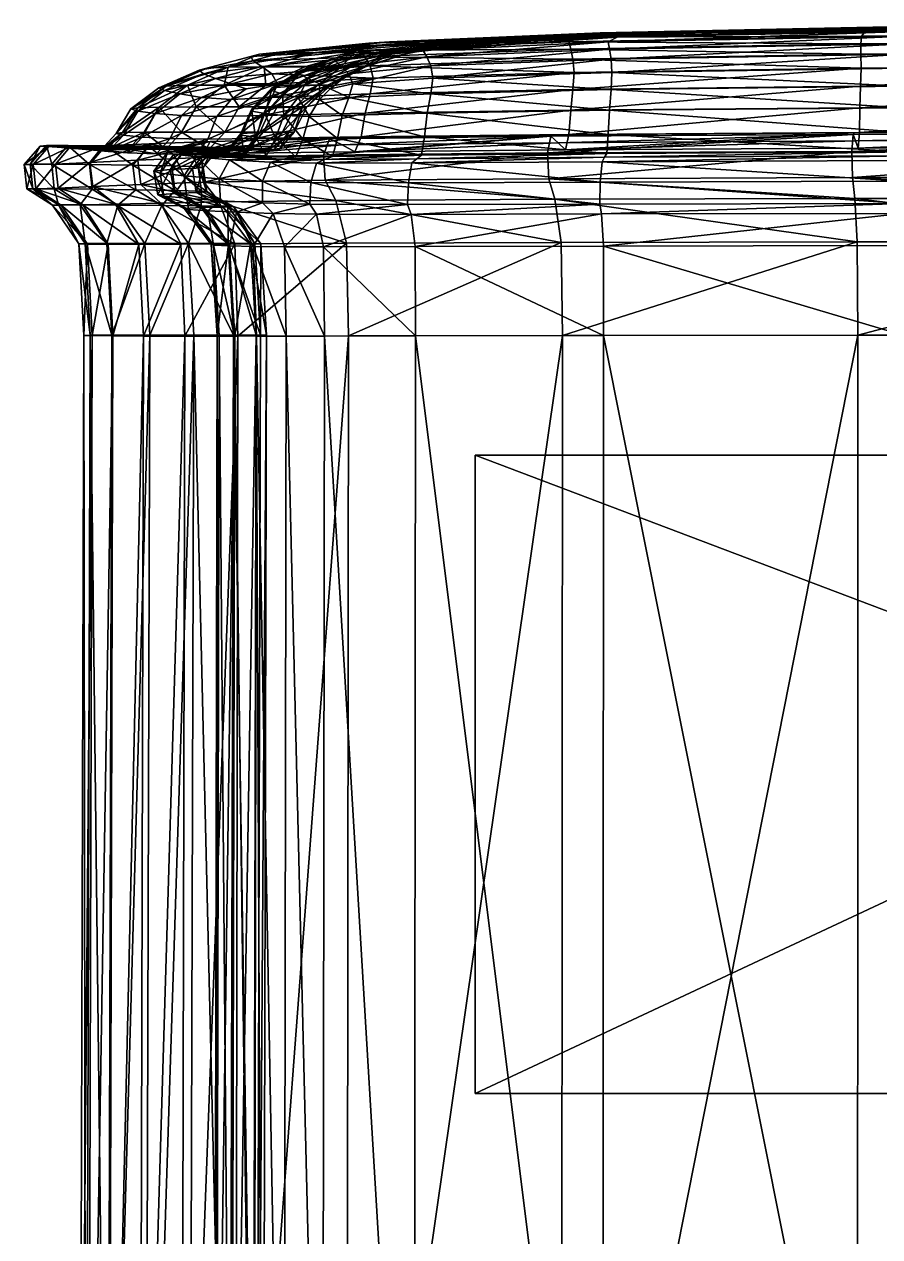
# Model space of a CAD drawing. Header units: centimetres. Extents: x -1057 to 1057, y -470 to 470.
# Drawn here: x -1056.9 to -994.7, y 382.2 to 470.4 of the extents above; entities that cross this region are included whole.
import ezdxf

# ---------------------------------------------------------------- set-up
doc = ezdxf.new("R2010")
doc.units = ezdxf.units.CM
doc.layers.add('fabric', color=7, linetype='Continuous', true_color=0xe499b8)
doc.layers.add('wood', color=7, linetype='Continuous', true_color=0xe499b8)

msp = doc.modelspace()

# ---------------------------------------------------------------- meshes
at = {"layer": 'fabric', "color": 226, "true_color": 0x6b0062}
mesh = msp.add_polyface(dxfattribs=at)
corners = [(-990.42, 470.078, -285.181), (-1011.706, 469.642, -285.146), (-1013.829, 469.433, -336.915), (-988.35, 470.186, -218.01), (-1009.296, 469.746, -217.935), (-1025.453, 468.989, -285.115), (-1007.783, 469.781, -152.119), (-1007.434, 469.781, -85.742), (-1021.648, 469.118, -85.484), (-1021.806, 469.118, -151.997), (-987.079, 470.223, -152.314), (-1014.274, 465.629, -362.627), (-1014.387, 464.119, -363.167), (-992.965, 464.301, -363.476), (-992.937, 465.871, -362.91), (-1014.213, 466.871, -361.851), (-992.921, 467.176, -362.096), (-1014.483, 462.348, -363.454), (-1014.596, 460.985, -364.283), (-993.021, 461.102, -364.613), (-992.989, 462.489, -363.777), (-1017.049, 465.629, 282.882), (-1016.965, 466.871, 278.175), (-996.108, 467.176, 279.775), (-996.139, 465.872, 284.708), (-1017.207, 464.12, 286.163), (-996.185, 464.302, 288.136), (-1017.341, 462.349, 287.911), (-996.223, 462.489, 289.958), (-1017.6, 461.25, 289.247), (-996.308, 461.372, 291.343), (-995.04, 470.078, 207.983), (-1016.475, 469.642, 208.785), (-1015.072, 469.746, 167.035), (-993.728, 470.187, 165.491), (-995.791, 469.86, 238.299), (-1017.199, 469.434, 238.184), (-996.116, 468.191, 273.439), (-1017.049, 467.838, 272.15), (-1017.21, 468.565, 264.514), (-996.122, 468.953, 265.461), (-996.083, 469.497, 255.603), (-1017.352, 469.086, 254.976), (-1014.274, 467.838, -360.855), (-992.937, 468.191, -361.049), (-992.95, 468.952, -359.328), (-1014.386, 468.565, -359.189), (-1014.48, 469.086, -356.402), (-992.929, 469.497, -356.488), (-992.283, 469.86, -336.962), (-1008.513, 469.781, -16.85), (-987.831, 470.223, -17.598), (-989.623, 470.223, 49.596), (-1010.503, 469.781, 50.735), (-1022.993, 469.118, -16.384), (-1012.886, 469.781, 113.191), (-991.756, 470.223, 111.66), (-1018.889, 461.016, 294.768), (-1018.654, 462.231, 293.358), (-996.69, 462.358, 295.604), (-996.768, 461.12, 297.056), (-996.5, 461.885, 293.462), (-1018.131, 461.76, 291.29)]
mesh.append_faces([[corners[k] for k in face] for face in [(0, 1, 2), (3, 4, 1), (5, 1, 4), (6, 7, 8), (8, 9, 6), (4, 6, 9), (6, 4, 3), (7, 6, 10), (11, 12, 13), (13, 14, 11), (15, 11, 14), (14, 16, 15), (17, 18, 19), (19, 20, 17), (12, 17, 20), (20, 13, 12), (21, 22, 23), (23, 24, 21), (25, 21, 24), (24, 26, 25), (27, 25, 26), (26, 28, 27), (29, 27, 28), (28, 30, 29), (31, 32, 33), (33, 34, 31), (32, 31, 35), (35, 36, 32), (37, 38, 39), (39, 40, 37), (38, 37, 23), (23, 22, 38), (41, 42, 36), (36, 35, 41), (42, 41, 40), (40, 39, 42), (43, 44, 45), (45, 46, 43), (44, 43, 15), (15, 16, 44), (47, 48, 49), (49, 2, 47), (48, 47, 46), (46, 45, 48), (8, 7, 50), (51, 50, 7), (52, 53, 50), (54, 50, 53), (55, 53, 52), (33, 55, 56), (56, 34, 33), (57, 58, 59), (59, 60, 57), (61, 62, 29), (29, 30, 61), (62, 61, 59), (59, 58, 62)]], dxfattribs={"vtx2": -1, "color": 226})
mesh = msp.add_polyface(dxfattribs=at)
corners = [(-991.756, 470.223, 111.66), (-965.786, 470.37, 109.468), (-967.669, 470.333, 163.238), (-993.728, 470.187, 165.491), (-989.623, 470.223, 49.596), (-963.703, 470.37, 47.964), (-987.831, 470.223, -17.598), (-961.798, 470.37, -18.669), (-986.832, 470.223, -86.156), (-960.432, 470.37, -86.749), (-962.25, 465.952, -363.005), (-962.25, 467.277, -362.178), (-992.921, 467.176, -362.096), (-992.937, 465.871, -362.91), (-962.25, 464.362, -363.579), (-992.965, 464.301, -363.476), (-962.25, 462.536, -363.884), (-992.989, 462.489, -363.777), (-962.245, 461.141, -364.723), (-993.021, 461.102, -364.613), (-970.464, 465.953, 285.292), (-970.492, 464.362, 288.769), (-996.185, 464.302, 288.136), (-996.139, 465.872, 284.708), (-970.424, 467.278, 280.283), (-996.108, 467.176, 279.775), (-970.506, 462.536, 290.615), (-970.495, 461.411, 292.016), (-996.308, 461.372, 291.343), (-996.223, 462.489, 289.958), (-1013.829, 469.433, -336.915), (-992.283, 469.86, -336.962), (-990.42, 470.078, -285.181), (-1011.706, 469.642, -285.146), (-988.35, 470.186, -218.01), (-987.079, 470.223, -152.314), (-1007.783, 469.781, -152.119), (-1007.434, 469.781, -85.742), (-960.224, 470.333, -218.114), (-961.055, 470.223, -285.213), (-992.937, 468.191, -361.049), (-962.25, 468.308, -361.114), (-962.24, 469.081, -359.374), (-992.95, 468.952, -359.328), (-961.902, 470.002, -336.983), (-992.929, 469.497, -356.488), (-962.211, 469.634, -356.517), (-968.97, 470.223, 206.667), (-995.04, 470.078, 207.983), (-969.77, 470.002, 238.082), (-995.791, 469.86, 238.299), (-970.372, 468.309, 273.844), (-996.116, 468.191, 273.439), (-996.122, 468.953, 265.461), (-970.287, 469.082, 265.757), (-970.148, 469.634, 255.808), (-996.083, 469.497, 255.603), (-959.962, 470.37, -152.595), (-1008.513, 469.781, -16.85), (-1012.886, 469.781, 113.191), (-970.396, 462.395, 296.322), (-970.388, 461.149, 297.788), (-996.768, 461.12, 297.056), (-996.69, 462.358, 295.604), (-970.445, 461.923, 294.158), (-996.5, 461.885, 293.462)]
mesh.append_faces([[corners[k] for k in face] for face in [(0, 1, 2), (2, 3, 0), (1, 0, 4), (4, 5, 1), (4, 6, 7), (6, 8, 9), (10, 11, 12), (12, 13, 10), (14, 10, 13), (13, 15, 14), (16, 14, 15), (15, 17, 16), (18, 16, 17), (17, 19, 18), (20, 21, 22), (22, 23, 20), (24, 20, 23), (23, 25, 24), (26, 27, 28), (28, 29, 26), (21, 26, 29), (29, 22, 21), (30, 31, 32), (33, 32, 34), (34, 35, 36), (35, 8, 37), (38, 34, 32), (39, 32, 31), (40, 41, 42), (42, 43, 40), (41, 40, 12), (12, 11, 41), (44, 31, 45), (46, 45, 43), (47, 48, 3), (3, 2, 47), (48, 47, 49), (49, 50, 48), (51, 52, 53), (53, 54, 51), (52, 51, 24), (24, 25, 52), (55, 56, 50), (50, 49, 55), (56, 55, 54), (54, 53, 56), (9, 8, 35), (57, 35, 34), (37, 8, 6), (58, 6, 4), (4, 0, 59), (60, 61, 62), (62, 63, 60), (64, 65, 28), (28, 27, 64), (65, 64, 60), (60, 63, 65)]], dxfattribs={"vtx2": -1, "color": 226})
mesh = msp.add_polyface(dxfattribs=at)
corners = [(-1041.321, 464.362, 52.13), (-1039.359, 465.952, 52.051), (-1042.404, 465.952, 114.959), (-1039.494, 467.278, 114.806), (-1036.533, 467.278, 51.937), (-1036.655, 465.952, -15.987), (-1033.926, 467.278, -16.062), (-1038.549, 464.362, -15.935), (-1034.884, 465.952, -85.264), (-1036.706, 464.362, -85.236), (-1038.927, 465.038, 277.77), (-1038.529, 466.035, 274.181), (-1031.577, 466.458, 276.104), (-1039.61, 463.73, 280.213), (-1031.783, 465.32, 280.381), (-1041.883, 464.903, 274.431), (-1040.808, 465.673, 272.588), (-1037.399, 465.871, -285.091), (-1035.124, 467.176, -285.087), (-1033.185, 467.252, -217.85), (-1035.592, 465.932, -217.844), (-1038.979, 464.301, -285.101), (-1037.263, 464.347, -217.842), (-1040.4, 464.21, -336.85), (-1038.91, 465.75, -336.824), (-1036.767, 467.023, -336.81), (-1037.026, 465.037, -360.38), (-1035.466, 466.035, -360.272), (-1036.291, 466.433, -358.832), (-1038.151, 465.299, -358.889), (-1035.466, 464.903, -361.181), (-1034.694, 465.672, -360.89), (-1038.97, 465.548, -356.23), (-1036.94, 466.769, -356.201), (-1040.382, 464.059, -356.283), (-1039.437, 463.886, -358.992), (-1042.102, 467.252, 168.702), (-1038.292, 468.279, 168.473), (-1039.833, 468.191, 209.553), (-1031.873, 468.989, 209.25), (-1032.567, 468.795, 238.005), (-1040.47, 468.015, 238.03), (-1043.025, 466.433, 262.731), (-1039.668, 467.306, 262.827), (-1038.927, 466.768, 269.363), (-1031.783, 467.335, 270.587), (-1041.883, 466.035, 268.931), (-1032.557, 468.47, 254.334), (-1040.298, 467.721, 254.086), (-1032.182, 467.992, 263.455), (-1033.877, 467.306, -358.889), (-1034.337, 467.72, -356.23), (-1034.015, 468.014, -336.825), (-1036.391, 464.362, -151.879), (-1034.642, 465.952, -151.893), (-1035.753, 468.309, 114.61), (-1032.9, 468.309, 51.791)]
mesh.append_faces([[corners[k] for k in face] for face in [(0, 1, 2), (3, 2, 1), (1, 4, 3), (1, 5, 6), (6, 4, 1), (5, 1, 0), (0, 7, 5), (8, 5, 7), (7, 9, 8), (10, 11, 12), (13, 10, 14), (11, 10, 15), (15, 16, 11), (17, 18, 19), (19, 20, 17), (21, 17, 20), (20, 22, 21), (17, 21, 23), (23, 24, 17), (18, 17, 24), (24, 25, 18), (26, 27, 28), (28, 29, 26), (27, 26, 30), (30, 31, 27), (32, 33, 25), (25, 24, 32), (34, 32, 24), (35, 29, 32), (33, 32, 29), (29, 28, 33), (36, 37, 38), (39, 38, 37), (38, 39, 40), (40, 41, 38), (42, 43, 44), (45, 44, 43), (12, 11, 44), (46, 44, 11), (11, 16, 46), (47, 48, 41), (41, 40, 47), (48, 47, 49), (49, 43, 48), (50, 28, 27), (51, 33, 28), (28, 50, 51), (33, 51, 52), (52, 25, 33), (53, 54, 8), (8, 9, 53), (54, 53, 22), (22, 20, 54), (55, 37, 36), (36, 3, 55), (56, 55, 3), (3, 4, 56)]], dxfattribs={"vtx2": -1, "color": 226})
mesh = msp.add_polyface(dxfattribs=at)
corners = [(-1036.655, 465.952, -15.987), (-1034.884, 465.952, -85.264), (-1032.26, 467.278, -85.306), (-1033.926, 467.278, -16.062), (-1032.2, 468.191, -285.095), (-1035.124, 467.176, -285.087), (-1036.767, 467.023, -336.81), (-1034.015, 468.014, -336.825), (-1025.453, 468.989, -285.115), (-1027.44, 468.794, -336.862), (-1023.173, 469.086, -217.885), (-1030.09, 468.279, -217.86), (-1033.185, 467.252, -217.85), (-1028.881, 468.308, -151.937), (-1028.886, 468.309, -85.359), (-1032.121, 467.278, -151.912), (-1033.342, 465.037, -361.769), (-1033.056, 466.035, -361.181), (-1034.694, 465.672, -360.89), (-1035.466, 464.903, -361.181), (-1033.833, 463.729, -362.164), (-1027.636, 463.901, -362.71), (-1027.372, 465.319, -362.224), (-1027.224, 466.458, -361.52), (-1034.162, 462.066, -362.386), (-1036.229, 463.655, -361.468), (-1028.065, 460.852, -363.785), (-1027.839, 462.184, -362.972), (-1031.577, 466.458, 276.104), (-1031.783, 465.32, 280.381), (-1038.927, 465.038, 277.77), (-1032.151, 463.901, 283.354), (-1039.61, 463.73, 280.213), (-1038.292, 468.279, 168.473), (-1030.37, 469.086, 167.99), (-1031.873, 468.989, 209.25), (-1039.668, 467.306, 262.827), (-1032.182, 467.992, 263.455), (-1031.783, 467.335, 270.587), (-1038.927, 466.768, 269.363), (-1033.342, 466.768, -360.38), (-1035.466, 466.035, -360.272), (-1027.372, 467.335, -360.607), (-1027.659, 467.992, -359.021), (-1033.877, 467.306, -358.889), (-1027.928, 468.47, -356.302), (-1034.337, 467.72, -356.23), (-1034.642, 465.952, -151.893), (-1035.592, 465.932, -217.844), (-1030.418, 468.309, -16.158), (-1025.282, 469.118, 51.445), (-1032.9, 468.309, 51.791), (-1036.533, 467.278, 51.937), (-1035.753, 468.309, 114.61), (-1027.958, 469.118, 114.146), (-1035.177, 460.859, 291.322), (-1034.745, 462.05, 289.992), (-1018.654, 462.231, 293.358), (-1018.131, 461.76, 291.29), (-1033.83, 461.595, 288.083), (-1032.901, 461.104, 286.204)]
mesh.append_faces([[corners[k] for k in face] for face in [(0, 1, 2), (2, 3, 0), (4, 5, 6), (6, 7, 4), (8, 4, 7), (7, 9, 8), (10, 11, 4), (5, 4, 11), (11, 12, 5), (13, 14, 2), (2, 15, 13), (11, 13, 15), (15, 12, 11), (16, 17, 18), (18, 19, 16), (20, 16, 19), (16, 20, 21), (21, 22, 16), (17, 16, 22), (22, 23, 17), (24, 20, 25), (26, 27, 24), (20, 24, 27), (27, 21, 20), (28, 29, 30), (29, 31, 32), (33, 34, 35), (36, 37, 38), (39, 38, 28), (40, 41, 18), (18, 17, 40), (42, 40, 17), (17, 23, 42), (40, 42, 43), (43, 44, 40), (41, 40, 44), (45, 46, 44), (44, 43, 45), (46, 45, 9), (9, 7, 46), (47, 15, 2), (2, 1, 47), (15, 47, 48), (48, 12, 15), (49, 3, 2), (2, 14, 49), (50, 51, 49), (3, 49, 51), (51, 52, 3), (53, 51, 50), (50, 54, 53), (33, 53, 54), (54, 34, 33), (55, 56, 57), (58, 59, 60), (57, 56, 59)]], dxfattribs={"vtx2": -1, "color": 226})
mesh = msp.add_polyface(dxfattribs=at)
corners = [(-1032.2, 468.191, -285.095), (-1025.453, 468.989, -285.115), (-1023.173, 469.086, -217.885), (-1011.706, 469.642, -285.146), (-1027.44, 468.794, -336.862), (-1013.829, 469.433, -336.915), (-1009.296, 469.746, -217.935), (-1028.881, 468.308, -151.937), (-1030.09, 468.279, -217.86), (-1021.806, 469.118, -151.997), (-1028.886, 468.309, -85.359), (-1021.648, 469.118, -85.484), (-1014.274, 465.629, -362.627), (-1014.213, 466.871, -361.851), (-1027.224, 466.458, -361.52), (-1027.372, 465.319, -362.224), (-1014.387, 464.119, -363.167), (-1027.636, 463.901, -362.71), (-1014.483, 462.348, -363.454), (-1027.839, 462.184, -362.972), (-1014.596, 460.985, -364.283), (-1028.065, 460.852, -363.785), (-1017.049, 465.629, 282.882), (-1017.207, 464.12, 286.163), (-1032.151, 463.901, 283.354), (-1031.783, 465.32, 280.381), (-1016.965, 466.871, 278.175), (-1031.577, 466.458, 276.104), (-1017.341, 462.349, 287.911), (-1017.6, 461.25, 289.247), (-1032.901, 461.104, 286.204), (-1032.433, 462.184, 284.961), (-1016.475, 469.642, 208.785), (-1031.873, 468.989, 209.25), (-1030.37, 469.086, 167.99), (-1015.072, 469.746, 167.035), (-1017.199, 469.434, 238.184), (-1032.567, 468.795, 238.005), (-1017.049, 467.838, 272.15), (-1031.783, 467.335, 270.587), (-1032.182, 467.992, 263.455), (-1017.21, 468.565, 264.514), (-1017.352, 469.086, 254.976), (-1032.557, 468.47, 254.334), (-1027.372, 467.335, -360.607), (-1014.274, 467.838, -360.855), (-1014.386, 468.565, -359.189), (-1027.659, 467.992, -359.021), (-1027.928, 468.47, -356.302), (-1014.48, 469.086, -356.402), (-1022.993, 469.118, -16.384), (-1030.418, 468.309, -16.158), (-1025.282, 469.118, 51.445), (-1008.513, 469.781, -16.85), (-1010.503, 469.781, 50.735), (-1012.886, 469.781, 113.191), (-1027.958, 469.118, 114.146), (-1018.654, 462.231, 293.358), (-1018.889, 461.016, 294.768), (-1035.177, 460.859, 291.322), (-1018.131, 461.76, 291.29), (-1033.83, 461.595, 288.083)]
mesh.append_faces([[corners[k] for k in face] for face in [(0, 1, 2), (3, 1, 4), (4, 5, 3), (6, 2, 1), (7, 8, 2), (2, 9, 7), (10, 7, 9), (9, 11, 10), (9, 2, 6), (12, 13, 14), (14, 15, 12), (16, 12, 15), (15, 17, 16), (18, 16, 17), (17, 19, 18), (20, 18, 19), (19, 21, 20), (22, 23, 24), (24, 25, 22), (26, 22, 25), (25, 27, 26), (28, 29, 30), (30, 31, 28), (23, 28, 31), (31, 24, 23), (32, 33, 34), (34, 35, 32), (33, 32, 36), (36, 37, 33), (38, 39, 40), (40, 41, 38), (39, 38, 26), (26, 27, 39), (42, 43, 37), (37, 36, 42), (43, 42, 41), (41, 40, 43), (44, 45, 46), (46, 47, 44), (45, 44, 14), (14, 13, 45), (48, 49, 5), (5, 4, 48), (49, 48, 47), (47, 46, 49), (50, 51, 10), (10, 11, 50), (51, 50, 52), (53, 50, 11), (54, 52, 50), (55, 35, 34), (34, 56, 55), (54, 55, 56), (56, 52, 54), (57, 58, 59), (30, 29, 60), (61, 60, 57)]], dxfattribs={"vtx2": -1, "color": 226})
mesh = msp.add_polyface(dxfattribs=at)
corners = [(-1042.404, 465.952, 114.959), (-1039.494, 467.278, 114.806), (-1042.102, 467.252, 168.702), (-1045.065, 465.932, 168.896), (-1044.424, 464.362, 115.065), (-1047.123, 464.347, 169.041), (-1041.321, 464.362, 52.13), (-1045.496, 462.536, 115.122), (-1046.627, 461.288, 115.115), (-1043.482, 461.283, 52.161), (-1042.363, 462.536, 52.172), (-1039.555, 462.536, -15.908), (-1042.944, 463.656, 276.249), (-1041.883, 464.903, 274.431), (-1038.927, 465.038, 277.77), (-1040.067, 462.067, 281.593), (-1040.745, 460.989, 282.689), (-1044.445, 460.929, 278.263), (-1043.586, 462.02, 277.352), (-1039.61, 463.73, 280.213), (-1042.075, 461.03, -356.607), (-1041.133, 462.301, -356.329), (-1041.191, 462.419, -336.873), (-1042.199, 461.139, -336.994), (-1040.965, 460.907, -359.528), (-1044.053, 465.038, 269.745), (-1041.883, 466.035, 268.931), (-1040.808, 465.673, 272.588), (-1045.512, 463.73, 270.974), (-1047.398, 463.886, 264.022), (-1045.61, 465.3, 263.269), (-1043.025, 466.433, 262.731), (-1046.726, 465.548, 254.561), (-1043.91, 466.769, 254.179), (-1047.147, 465.75, 238.514), (-1044.224, 467.023, 238.215), (-1046.332, 462.067, 271.785), (-1047.315, 460.944, 272.487), (-1046.62, 465.872, 210.02), (-1043.65, 467.176, 209.781), (-1039.833, 468.191, 209.553), (-1040.47, 468.015, 238.03), (-1038.927, 466.768, 269.363), (-1040.298, 467.721, 254.086), (-1039.668, 467.306, 262.827), (-1040.598, 461.328, -151.864), (-1040.965, 461.356, -85.254), (-1043.174, 461.403, -85.284), (-1042.808, 461.354, -151.861), (-1041.411, 461.289, -217.847), (-1043.619, 461.293, -217.851), (-1045.678, 461.409, 52.081), (-1042.859, 461.384, -15.977), (-1040.661, 461.276, -15.917), (-1047.886, 461.495, 52.001), (-1045.068, 461.451, -16.037), (-1046.154, 461.316, 279.508), (-1042.091, 461.438, 284.281), (-1043.423, 461.852, 285.91), (-1047.852, 461.67, 280.793)]
mesh.append_faces([[corners[k] for k in face] for face in [(0, 1, 2), (2, 3, 0), (4, 0, 3), (3, 5, 4), (0, 4, 6), (7, 4, 5), (7, 8, 9), (9, 10, 7), (4, 7, 10), (10, 6, 4), (11, 10, 9), (12, 13, 14), (15, 16, 17), (17, 18, 15), (18, 12, 19), (20, 21, 22), (22, 23, 20), (21, 20, 24), (25, 26, 27), (27, 13, 25), (28, 25, 13), (13, 12, 28), (25, 28, 29), (29, 30, 25), (26, 25, 30), (30, 31, 26), (32, 33, 31), (31, 30, 32), (34, 35, 33), (36, 28, 12), (12, 18, 36), (37, 36, 18), (18, 17, 37), (38, 3, 2), (2, 39, 38), (34, 38, 39), (39, 35, 34), (40, 39, 2), (39, 40, 41), (41, 35, 39), (42, 26, 31), (43, 33, 35), (35, 41, 43), (33, 43, 44), (44, 31, 33), (45, 46, 47), (47, 48, 45), (49, 45, 48), (48, 50, 49), (51, 52, 53), (53, 9, 51), (52, 51, 54), (54, 55, 52), (46, 52, 55), (55, 47, 46), (56, 57, 58), (58, 59, 56)]], dxfattribs={"vtx2": -1, "color": 226})
mesh = msp.add_polyface(dxfattribs=at)
corners = [(-1047.123, 464.347, 169.041), (-1048.215, 462.525, 169.123), (-1045.496, 462.536, 115.122), (-1046.627, 461.288, 115.115), (-1049.354, 461.282, 169.139), (-1048.685, 464.059, 255.029), (-1046.726, 465.548, 254.561), (-1045.61, 465.3, 263.269), (-1047.398, 463.886, 264.022), (-1049.179, 464.211, 238.823), (-1047.147, 465.75, 238.514), (-1043.91, 466.769, 254.179), (-1046.332, 462.067, 271.785), (-1047.315, 460.944, 272.487), (-1049.422, 461.012, 265.061), (-1048.361, 462.172, 264.569), (-1045.512, 463.73, 270.974), (-1049.728, 462.301, 255.381), (-1050.835, 461.108, 255.688), (-1051.389, 461.2, 239.198), (-1050.259, 462.419, 239.038), (-1046.62, 465.872, 210.02), (-1048.683, 464.302, 210.227), (-1045.065, 465.932, 168.896), (-1049.779, 462.489, 210.357), (-1050.918, 461.255, 210.424), (-1048.677, 460.48, 281.825), (-1047.852, 461.67, 280.793), (-1043.423, 461.852, 285.91), (-1048.823, 461.431, 115.033), (-1045.678, 461.409, 52.081), (-1043.482, 461.283, 52.161), (-1051.548, 461.438, 169.086), (-1053.755, 461.553, 169.033), (-1051.03, 461.533, 114.952), (-1047.886, 461.495, 52.001), (-1053.111, 461.42, 210.442), (-1053.571, 461.377, 239.341), (-1055.765, 461.515, 239.492), (-1055.317, 461.544, 210.463), (-1052.988, 461.31, 256.021), (-1051.504, 461.257, 265.648), (-1053.591, 461.467, 266.259), (-1055.151, 461.474, 256.37), (-1049.259, 461.257, 273.387), (-1046.154, 461.316, 279.508), (-1051.199, 461.537, 274.321)]
mesh.append_faces([[corners[k] for k in face] for face in [(0, 1, 2), (3, 2, 1), (1, 4, 3), (5, 6, 7), (7, 8, 5), (6, 5, 9), (9, 10, 6), (11, 6, 10), (12, 13, 14), (14, 15, 12), (16, 12, 15), (15, 8, 16), (17, 5, 8), (8, 15, 17), (18, 17, 15), (15, 14, 18), (17, 18, 19), (19, 20, 17), (5, 17, 20), (20, 9, 5), (21, 10, 9), (9, 22, 21), (23, 21, 22), (22, 0, 23), (24, 1, 0), (0, 22, 24), (20, 24, 22), (22, 9, 20), (24, 20, 19), (19, 25, 24), (1, 24, 25), (25, 4, 1), (26, 27, 28), (29, 30, 31), (31, 3, 29), (32, 29, 3), (3, 4, 32), (29, 32, 33), (33, 34, 29), (30, 29, 34), (34, 35, 30), (36, 32, 4), (4, 25, 36), (37, 36, 25), (36, 37, 38), (38, 39, 36), (32, 36, 39), (39, 33, 32), (40, 41, 42), (42, 43, 40), (37, 40, 43), (43, 38, 37), (44, 45, 27), (27, 46, 44), (41, 44, 46), (46, 42, 41)]], dxfattribs={"vtx2": -1, "color": 226})
mesh = msp.add_polyface(dxfattribs=at)
corners = [(-1039.555, 462.536, -15.908), (-1037.673, 462.536, -85.22), (-1036.706, 464.362, -85.236), (-1038.549, 464.362, -15.935), (-1042.363, 462.536, 52.172), (-1041.321, 464.362, 52.13), (-1043.482, 461.283, 52.161), (-1040.661, 461.276, -15.917), (-1038.766, 461.269, -85.225), (-1035.466, 464.903, -361.181), (-1036.229, 463.655, -361.468), (-1033.833, 463.729, -362.164), (-1036.691, 462.019, -361.642), (-1034.162, 462.066, -362.386), (-1034.52, 460.763, -363.17), (-1038.927, 465.038, 277.77), (-1039.61, 463.73, 280.213), (-1042.944, 463.656, 276.249), (-1040.067, 462.067, 281.593), (-1032.151, 463.901, 283.354), (-1032.433, 462.184, 284.961), (-1040.745, 460.989, 282.689), (-1032.901, 461.104, 286.204), (-1043.586, 462.02, 277.352), (-1039.819, 462.489, -285.109), (-1038.979, 464.301, -285.101), (-1037.263, 464.347, -217.842), (-1038.15, 462.524, -217.841), (-1040.862, 461.207, -285.146), (-1039.213, 461.245, -217.843), (-1042.199, 461.139, -336.994), (-1041.191, 462.419, -336.873), (-1040.4, 464.21, -336.85), (-1038.074, 463.729, -360.565), (-1037.026, 465.037, -360.38), (-1038.151, 465.299, -358.889), (-1039.437, 463.886, -358.992), (-1038.664, 462.066, -360.689), (-1040.129, 462.172, -359.07), (-1039.344, 460.799, -361.299), (-1037.2, 460.739, -362.365), (-1038.91, 465.75, -336.824), (-1040.382, 464.059, -356.283), (-1038.97, 465.548, -356.23), (-1041.133, 462.301, -356.329), (-1040.965, 460.907, -359.528), (-1037.32, 462.536, -151.872), (-1036.391, 464.362, -151.879), (-1038.399, 461.262, -151.868), (-1044.059, 460.672, 287.115), (-1043.423, 461.852, 285.91), (-1034.745, 462.05, 289.992), (-1040.965, 461.356, -85.254), (-1040.598, 461.328, -151.864), (-1042.859, 461.384, -15.977), (-1033.83, 461.595, 288.083), (-1042.091, 461.438, 284.281)]
mesh.append_faces([[corners[k] for k in face] for face in [(0, 1, 2), (2, 3, 0), (4, 0, 3), (3, 5, 4), (6, 7, 0), (1, 0, 7), (7, 8, 1), (9, 10, 11), (10, 12, 13), (14, 13, 12), (15, 16, 17), (18, 16, 19), (19, 20, 18), (21, 18, 20), (20, 22, 21), (16, 18, 23), (24, 25, 26), (26, 27, 24), (28, 24, 27), (27, 29, 28), (24, 28, 30), (30, 31, 24), (25, 24, 31), (31, 32, 25), (33, 34, 35), (35, 36, 33), (34, 33, 10), (10, 9, 34), (37, 33, 36), (36, 38, 37), (39, 37, 38), (40, 12, 37), (33, 37, 12), (12, 10, 33), (41, 32, 42), (43, 42, 36), (44, 42, 32), (32, 31, 44), (45, 38, 44), (42, 44, 38), (38, 36, 42), (46, 47, 2), (2, 1, 46), (48, 46, 1), (1, 8, 48), (46, 48, 29), (29, 27, 46), (47, 46, 27), (27, 26, 47), (49, 50, 51), (52, 53, 48), (48, 8, 52), (54, 52, 8), (8, 7, 54), (55, 56, 21), (56, 55, 51), (51, 50, 56)]], dxfattribs={"vtx2": -1, "color": 226})
mesh = msp.add_polyface(dxfattribs=at)
corners = [(-1036.691, 462.019, -361.642), (-1037.2, 460.739, -362.365), (-1034.52, 460.763, -363.17), (-1040.129, 462.172, -359.07), (-1040.965, 460.907, -359.528), (-1039.344, 460.799, -361.299), (-1038.664, 462.066, -360.689), (-1036.111, 458.858, -368.11), (-1035.698, 460.271, -367.331), (-1039.034, 460.341, -366.229), (-1039.614, 458.954, -366.933), (-1036.167, 457.289, -367.529), (-1039.625, 457.379, -366.376), (-1029.067, 457.261, -368.3), (-1034.745, 462.05, 289.992), (-1035.177, 460.859, 291.322), (-1044.059, 460.672, 287.115), (-1043.877, 458.882, 287.382), (-1035.047, 459.028, 291.543), (-1042.761, 459.143, -365.15), (-1042.009, 460.518, -364.576), (-1044.418, 460.736, -361.994), (-1042.676, 457.54, -364.658), (-1045.317, 459.361, -362.408), (-1043.919, 459.959, -151.859), (-1042.808, 461.354, -151.861), (-1043.174, 461.403, -85.284), (-1044.712, 459.892, -217.854), (-1043.619, 461.293, -217.851), (-1034.278, 457.56, 290.126), (-1042.754, 457.467, 286.194), (-1044.075, 457.173, -15.946), (-1042.134, 457.145, -85.238), (-1044.052, 458.245, -85.273), (-1041.721, 457.118, -151.858), (-1042.484, 457.084, -217.85), (-1044.424, 458.139, -217.855), (-1043.65, 458.196, -151.858), (-1041.511, 456.699, -363.09), (-1038.849, 456.602, -364.52), (-1043.59, 456.81, -360.85), (-1045.125, 457.718, -362.023), (-1035.689, 456.555, -365.528), (-1038.106, 460.558, -364.3), (-1035.1, 460.535, -365.251), (-1040.665, 460.676, -362.944), (-1042.681, 460.84, -360.768), (-1044.058, 460.999, -357.36), (-1042.075, 461.03, -356.607), (-1044.336, 461.135, -337.317), (-1042.199, 461.139, -336.994), (-1043.055, 461.228, -285.239), (-1040.862, 461.207, -285.146), (-1041.411, 461.289, -217.847), (-1039.213, 461.245, -217.843), (-1040.598, 461.328, -151.864), (-1038.399, 461.262, -151.868), (-1044.445, 460.929, 278.263), (-1040.745, 460.989, 282.689), (-1042.091, 461.438, 284.281), (-1032.901, 461.104, 286.204), (-1033.83, 461.595, 288.083)]
mesh.append_faces([[corners[k] for k in face] for face in [(0, 1, 2), (3, 4, 5), (6, 5, 1), (7, 8, 9), (9, 10, 7), (11, 7, 10), (10, 12, 11), (7, 11, 13), (14, 15, 16), (17, 16, 15), (15, 18, 17), (19, 20, 21), (22, 19, 23), (19, 22, 12), (12, 10, 19), (20, 19, 10), (10, 9, 20), (24, 25, 26), (27, 28, 25), (29, 30, 17), (17, 18, 29), (31, 32, 33), (34, 35, 36), (36, 37, 34), (32, 34, 37), (37, 33, 32), (38, 39, 12), (12, 22, 38), (40, 38, 22), (22, 41, 40), (39, 42, 11), (11, 12, 39), (43, 44, 2), (2, 1, 43), (44, 43, 9), (9, 8, 44), (45, 43, 1), (1, 5, 45), (46, 45, 5), (5, 4, 46), (45, 46, 21), (21, 20, 45), (43, 45, 20), (20, 9, 43), (47, 46, 4), (4, 48, 47), (49, 47, 48), (48, 50, 49), (51, 49, 50), (50, 52, 51), (53, 51, 52), (52, 54, 53), (51, 53, 28), (55, 53, 54), (54, 56, 55), (57, 58, 59), (58, 60, 61)]], dxfattribs={"vtx2": -1, "color": 226})
mesh = msp.add_polyface(dxfattribs=at)
corners = [(-1034.162, 462.066, -362.386), (-1034.52, 460.763, -363.17), (-1028.065, 460.852, -363.785), (-962.208, 458.985, -369.927), (-962.213, 460.502, -369.078), (-993.125, 460.471, -368.963), (-993.161, 458.963, -369.81), (-962.212, 457.344, -369.354), (-993.166, 457.33, -369.235), (-970.414, 459.238, 297.997), (-970.388, 461.149, 297.788), (-944.549, 461.062, 296.634), (-944.618, 459.168, 296.815), (-996.727, 459.217, 297.264), (-996.768, 461.12, 297.056), (-1029.067, 457.261, -368.3), (-1029.009, 458.843, -368.883), (-1036.111, 458.858, -368.11), (-1035.698, 460.271, -367.331), (-1028.747, 460.289, -368.066), (-1015.06, 458.897, -369.456), (-1014.93, 460.378, -368.618), (-1015.092, 457.288, -368.877), (-1018.801, 459.144, 294.975), (-1018.889, 461.016, 294.768), (-1035.047, 459.028, 291.543), (-1035.177, 460.859, 291.322), (-931.416, 457.317, -369.117), (-962.228, 456.631, -367.267), (-993.124, 456.618, -367.149), (-970.467, 457.713, 296.391), (-996.558, 457.697, 295.673), (-944.858, 457.667, 295.206), (-1018.354, 457.642, 293.435), (-1034.278, 457.56, 290.126), (-1036.167, 457.289, -367.529), (-1035.689, 456.555, -365.528), (-1014.966, 456.581, -366.795), (-1028.805, 456.55, -366.242), (-931.602, 461.091, -364.497), (-962.245, 461.141, -364.723), (-962.229, 460.842, -366.899), (-993.072, 460.806, -366.786), (-993.021, 461.102, -364.613), (-931.537, 460.793, -366.671), (-1014.76, 460.701, -366.449), (-1014.596, 460.985, -364.283), (-1028.4, 460.59, -365.925), (-1035.1, 460.535, -365.251)]
mesh.append_faces([[corners[k] for k in face] for face in [(0, 1, 2), (3, 4, 5), (5, 6, 3), (7, 3, 6), (6, 8, 7), (9, 10, 11), (11, 12, 9), (10, 9, 13), (13, 14, 10), (15, 16, 17), (18, 17, 16), (16, 19, 18), (20, 21, 19), (19, 16, 20), (22, 20, 16), (16, 15, 22), (20, 22, 8), (8, 6, 20), (21, 20, 6), (6, 5, 21), (23, 24, 14), (14, 13, 23), (24, 23, 25), (25, 26, 24), (27, 7, 28), (29, 28, 7), (7, 8, 29), (30, 31, 13), (13, 9, 30), (32, 30, 9), (9, 12, 32), (33, 34, 25), (25, 23, 33), (31, 33, 23), (23, 13, 31), (15, 35, 36), (37, 29, 8), (8, 22, 37), (22, 15, 38), (39, 40, 41), (42, 41, 40), (40, 43, 42), (41, 42, 5), (5, 4, 41), (44, 41, 4), (45, 42, 43), (43, 46, 45), (47, 45, 46), (46, 2, 47), (45, 47, 19), (19, 21, 45), (42, 45, 21), (21, 5, 42), (48, 47, 2), (2, 1, 48), (47, 48, 18), (18, 19, 47)]], dxfattribs={"vtx2": -1, "color": 226})
mesh = msp.add_polyface(dxfattribs=at)
corners = [(-1052.199, 460.163, 114.947), (-1051.03, 461.533, 114.952), (-1053.755, 461.553, 169.033), (-1054.932, 460.19, 169.054), (-1052.003, 458.375, 115.002), (-1054.746, 458.4, 169.118), (-1048.831, 458.337, 52.036), (-1049.042, 460.12, 51.99), (-1047.886, 461.495, 52.001), (-1045.979, 458.292, -16.015), (-1052.172, 460.312, 275.128), (-1051.199, 461.537, 274.321), (-1047.852, 461.67, 280.793), (-1048.677, 460.48, 281.825), (-1051.945, 458.568, 275.413), (-1048.456, 458.723, 282.126), (-1054.454, 458.451, 267.062), (-1054.667, 460.198, 266.827), (-1053.591, 461.467, 266.259), (-1056.288, 460.166, 256.724), (-1055.151, 461.474, 256.37), (-1056.088, 458.406, 256.896), (-1056.743, 458.401, 239.79), (-1056.931, 460.177, 239.677), (-1055.765, 461.515, 239.492), (-1056.494, 460.19, 210.542), (-1055.317, 461.544, 210.463), (-1056.311, 458.403, 210.623), (-1050.291, 457.288, 274.782), (-1052.672, 457.23, 266.676), (-1047.014, 457.372, 281.219), (-1054.244, 457.216, 256.696), (-1054.876, 457.224, 239.726), (-1054.437, 457.232, 210.65), (-1052.87, 457.233, 169.197), (-1050.12, 457.22, 115.101), (-1046.938, 457.198, 52.129), (-1050.918, 461.255, 210.424), (-1051.389, 461.2, 239.198), (-1053.571, 461.377, 239.341), (-1052.988, 461.31, 256.021), (-1050.835, 461.108, 255.688), (-1051.504, 461.257, 265.648), (-1049.422, 461.012, 265.061), (-1049.259, 461.257, 273.387), (-1047.315, 460.944, 272.487)]
mesh.append_faces([[corners[k] for k in face] for face in [(0, 1, 2), (2, 3, 0), (4, 0, 3), (3, 5, 4), (0, 4, 6), (6, 7, 0), (1, 0, 7), (7, 8, 1), (7, 6, 9), (10, 11, 12), (12, 13, 10), (14, 10, 13), (13, 15, 14), (10, 14, 16), (16, 17, 10), (11, 10, 17), (17, 18, 11), (19, 20, 18), (18, 17, 19), (21, 19, 17), (17, 16, 21), (19, 21, 22), (22, 23, 19), (20, 19, 23), (23, 24, 20), (25, 26, 24), (24, 23, 25), (27, 25, 23), (23, 22, 27), (25, 27, 5), (5, 3, 25), (26, 25, 3), (3, 2, 26), (28, 29, 16), (16, 14, 28), (30, 28, 14), (14, 15, 30), (31, 32, 22), (22, 21, 31), (29, 31, 21), (21, 16, 29), (33, 34, 5), (5, 27, 33), (32, 33, 27), (27, 22, 32), (35, 36, 6), (6, 4, 35), (34, 35, 4), (4, 5, 34), (37, 38, 39), (40, 39, 38), (38, 41, 40), (42, 40, 41), (41, 43, 42), (44, 42, 43), (43, 45, 44)]], dxfattribs={"vtx2": -1, "color": 226})
mesh = msp.add_polyface(dxfattribs=at)
corners = [(-1046.209, 460.069, -16.048), (-1045.068, 461.451, -16.037), (-1047.886, 461.495, 52.001), (-1049.042, 460.12, 51.99), (-1045.979, 458.292, -16.015), (-1044.052, 458.245, -85.273), (-1044.301, 460.015, -85.289), (-1043.174, 461.403, -85.284), (-1044.059, 460.672, 287.115), (-1043.877, 458.882, 287.382), (-1048.456, 458.723, 282.126), (-1048.677, 460.48, 281.825), (-1043.423, 461.852, 285.91), (-1046.33, 459.806, -285.372), (-1045.258, 461.208, -285.333), (-1043.619, 461.293, -217.851), (-1044.712, 459.892, -217.854), (-1046.019, 458.067, -285.35), (-1044.424, 458.139, -217.855), (-1047.212, 457.976, -337.665), (-1047.524, 459.692, -337.758), (-1046.484, 461.091, -337.64), (-1044.418, 460.736, -361.994), (-1045.317, 459.361, -362.408), (-1042.761, 459.143, -365.15), (-1045.125, 457.718, -362.023), (-1042.676, 457.54, -364.658), (-1047.046, 459.544, -358.357), (-1046.057, 460.93, -358.104), (-1046.775, 457.861, -358.125), (-1043.919, 459.959, -151.859), (-1043.65, 458.196, -151.858), (-1042.808, 461.354, -151.861), (-1042.754, 457.467, 286.194), (-1047.014, 457.372, 281.219), (-1044.075, 457.173, -15.946), (-1046.938, 457.198, 52.129), (-1048.831, 458.337, 52.036), (-1044.07, 457.039, -285.259), (-1045.301, 456.981, -337.356), (-1042.484, 457.084, -217.85), (-1044.997, 456.904, -357.412), (-1043.59, 456.81, -360.85), (-1044.058, 460.999, -357.36), (-1044.336, 461.135, -337.317), (-1042.681, 460.84, -360.768), (-1043.055, 461.228, -285.239), (-1046.154, 461.316, 279.508), (-1049.259, 461.257, 273.387), (-1047.315, 460.944, 272.487), (-1044.445, 460.929, 278.263), (-1042.091, 461.438, 284.281)]
mesh.append_faces([[corners[k] for k in face] for face in [(0, 1, 2), (2, 3, 0), (4, 0, 3), (0, 4, 5), (5, 6, 0), (1, 0, 6), (6, 7, 1), (8, 9, 10), (10, 11, 8), (12, 8, 11), (13, 14, 15), (15, 16, 13), (17, 13, 16), (16, 18, 17), (13, 17, 19), (19, 20, 13), (14, 13, 20), (20, 21, 14), (22, 23, 24), (23, 25, 26), (27, 28, 21), (21, 20, 27), (29, 27, 20), (20, 19, 29), (27, 29, 25), (25, 23, 27), (28, 27, 23), (23, 22, 28), (7, 6, 30), (31, 30, 6), (6, 5, 31), (30, 31, 18), (18, 16, 30), (32, 30, 16), (33, 34, 10), (10, 9, 33), (5, 4, 35), (36, 35, 4), (4, 37, 36), (38, 39, 19), (19, 17, 38), (40, 38, 17), (17, 18, 40), (41, 42, 25), (25, 29, 41), (39, 41, 29), (29, 19, 39), (43, 44, 21), (21, 28, 43), (45, 43, 28), (28, 22, 45), (15, 14, 46), (44, 46, 14), (14, 21, 44), (47, 48, 49), (49, 50, 47), (51, 47, 50)]], dxfattribs={"vtx2": -1, "color": 226})
mesh = msp.add_polyface(dxfattribs=at)
corners = [(-962.25, 447.769, -364.541), (-962.245, 454.291, -365.163), (-993.079, 454.279, -365.047), (-993.074, 447.762, -364.424), (-970.517, 454.562, 294.685), (-970.538, 447.769, 294.593), (-996.349, 447.762, 293.889), (-996.39, 454.549, 293.982), (-1042.115, 454.426, -15.878), (-1041.722, 447.769, -15.848), (-1039.758, 447.769, -85.188), (-1040.165, 454.419, -85.203), (-1014.828, 454.242, -364.699), (-1014.822, 447.74, -364.075), (-1028.518, 454.203, -364.172), (-1028.501, 447.715, -363.551), (-1035.175, 454.182, -363.518), (-1035.118, 447.697, -362.91), (-1038.025, 454.185, -362.661), (-1037.895, 447.69, -362.096), (-1041.398, 447.698, 284.869), (-1041.617, 454.41, 284.905), (-1033.503, 454.456, 288.609), (-1033.355, 447.716, 288.532), (-1017.906, 454.508, 291.795), (-1017.813, 447.741, 291.704), (-1040.295, 454.218, -361.527), (-1040.056, 447.697, -361.05), (-1042.003, 454.266, -359.685), (-1041.658, 447.714, -359.328), (-1041.628, 447.762, -285.14), (-1042.076, 454.384, -285.167), (-1040.496, 454.402, -217.845), (-1040.063, 447.767, -217.844), (-1039.322, 447.769, -151.856), (-1039.742, 454.412, -151.858), (-962.228, 456.631, -367.267), (-993.124, 456.618, -367.149), (-996.558, 457.697, 295.673), (-970.467, 457.713, 296.391), (-1018.354, 457.642, 293.435), (-1034.278, 457.56, 290.126), (-1042.754, 457.467, 286.194), (-1042.134, 457.145, -85.238), (-1041.721, 457.118, -151.858), (-1042.484, 457.084, -217.85), (-1041.511, 456.699, -363.09), (-1038.849, 456.602, -364.52), (-1035.689, 456.555, -365.528), (-1028.805, 456.55, -366.242), (-1029.067, 457.261, -368.3), (-1014.966, 456.581, -366.795), (-1015.092, 457.288, -368.877)]
mesh.append_faces([[corners[k] for k in face] for face in [(0, 1, 2), (2, 3, 0), (4, 5, 6), (6, 7, 4), (8, 9, 10), (10, 11, 8), (12, 13, 3), (3, 2, 12), (13, 12, 14), (14, 15, 13), (16, 17, 15), (15, 14, 16), (17, 16, 18), (18, 19, 17), (20, 21, 22), (22, 23, 20), (24, 25, 23), (23, 22, 24), (25, 24, 7), (7, 6, 25), (26, 27, 19), (19, 18, 26), (27, 26, 28), (28, 29, 27), (30, 31, 32), (32, 33, 30), (34, 33, 32), (32, 35, 34), (10, 34, 35), (35, 11, 10), (36, 37, 2), (38, 39, 4), (4, 7, 38), (40, 38, 7), (7, 24, 40), (41, 40, 24), (24, 22, 41), (42, 41, 22), (22, 21, 42), (8, 11, 43), (44, 43, 11), (11, 35, 44), (45, 44, 35), (35, 32, 45), (28, 26, 46), (47, 46, 26), (26, 18, 47), (48, 47, 18), (18, 16, 48), (49, 48, 16), (16, 14, 49), (48, 49, 50), (51, 49, 14), (14, 12, 51), (37, 51, 12), (12, 2, 37), (49, 51, 52)]], dxfattribs={"vtx2": -1, "color": 226})
mesh = msp.add_polyface(dxfattribs=at)
corners = [(-1041.722, 447.769, -15.848), (-1042.115, 454.426, -15.878), (-1044.988, 454.433, 52.221), (-1044.607, 447.769, 52.262), (-1047.808, 447.769, 115.243), (-1048.178, 454.438, 115.197), (-1050.57, 447.768, 169.319), (-1050.933, 454.439, 169.271), (-1041.617, 454.41, 284.905), (-1041.398, 447.698, 284.869), (-1045.263, 447.691, 280.225), (-1045.549, 454.378, 280.215), (-1043.172, 454.314, -356.705), (-1042.758, 447.733, -356.488), (-1041.658, 447.714, -359.328), (-1042.003, 454.266, -359.685), (-1043.347, 454.356, -337.046), (-1042.9, 447.751, -336.952), (-1042.076, 454.384, -285.167), (-1041.628, 447.762, -285.14), (-1052.503, 454.432, 210.665), (-1052.142, 447.762, 210.713), (-1052.952, 454.417, 239.641), (-1052.59, 447.751, 239.69), (-1048.601, 454.366, 274.07), (-1048.27, 447.698, 274.112), (-1050.487, 447.714, 266.288), (-1050.842, 454.371, 266.23), (-1052.345, 454.393, 256.458), (-1051.983, 447.734, 256.515), (-1047.014, 457.372, 281.219), (-1042.754, 457.467, 286.194), (-1050.291, 457.288, 274.782), (-1052.672, 457.23, 266.676), (-1054.244, 457.216, 256.696), (-1054.876, 457.224, 239.726), (-1054.437, 457.232, 210.65), (-1052.87, 457.233, 169.197), (-1050.12, 457.22, 115.101), (-1046.938, 457.198, 52.129), (-1044.075, 457.173, -15.946), (-1042.134, 457.145, -85.238), (-1044.07, 457.039, -285.259), (-1042.484, 457.084, -217.85), (-1040.496, 454.402, -217.845), (-1045.301, 456.981, -337.356), (-1044.997, 456.904, -357.412), (-1043.59, 456.81, -360.85), (-1041.511, 456.699, -363.09)]
mesh.append_faces([[corners[k] for k in face] for face in [(0, 1, 2), (2, 3, 0), (4, 3, 2), (2, 5, 4), (6, 4, 5), (5, 7, 6), (8, 9, 10), (10, 11, 8), (12, 13, 14), (14, 15, 12), (13, 12, 16), (16, 17, 13), (18, 19, 17), (17, 16, 18), (20, 21, 6), (6, 7, 20), (21, 20, 22), (22, 23, 21), (24, 25, 26), (26, 27, 24), (25, 24, 11), (11, 10, 25), (28, 29, 23), (23, 22, 28), (29, 28, 27), (27, 26, 29), (30, 31, 8), (8, 11, 30), (32, 30, 11), (11, 24, 32), (33, 32, 24), (24, 27, 33), (34, 33, 27), (27, 28, 34), (35, 34, 28), (28, 22, 35), (36, 35, 22), (22, 20, 36), (37, 36, 20), (20, 7, 37), (38, 37, 7), (7, 5, 38), (39, 38, 5), (5, 2, 39), (40, 39, 2), (2, 1, 40), (41, 40, 1), (42, 43, 44), (44, 18, 42), (45, 42, 18), (18, 16, 45), (46, 45, 16), (16, 12, 46), (47, 46, 12), (12, 15, 47), (48, 47, 15)]], dxfattribs={"vtx2": -1, "color": 226})
mesh = msp.add_polyface(dxfattribs=at)
corners = [(-931.5, 338.694, -364.385), (-962.25, 338.696, -364.629), (-962.25, 28.701, -364.659), (-993.085, 338.694, -364.512), (-993.089, 28.701, -364.541), (-996.365, 338.694, 294.42), (-970.543, 338.696, 295.13), (-970.544, 28.702, 295.309), (-945.157, 338.694, 293.909), (-945.153, 28.702, 294.082), (-886.527, 338.676, -362.031), (-889.594, 338.676, -362.475), (-889.543, 28.701, -362.497), (-896.421, 338.68, -362.869), (-896.38, 28.701, -362.892), (-1014.868, 338.689, -364.158), (-1014.883, 28.701, -364.186), (-1028.591, 338.682, -363.629), (-1028.621, 28.701, -363.654), (-1035.247, 338.678, -362.981), (-1035.29, 28.701, -363.005), (-1038.058, 338.676, -362.157), (-1038.112, 28.701, -362.178), (-1045.489, 338.677, 280.613), (-1041.578, 338.678, 285.311), (-1041.637, 28.702, 285.458), (-1033.48, 338.683, 289.013), (-1033.521, 28.702, 289.174), (-1017.877, 338.689, 292.215), (-1017.898, 28.702, 292.386), (-996.371, 28.702, 294.597), (-924.956, 338.687, 290.321), (-924.934, 28.702, 290.475), (-910.849, 338.68, 286.33), (-910.807, 28.702, 286.464), (-900.312, 338.676, 280.819), (-897.236, 338.678, 274.87), (-897.167, 28.702, 274.96), (-894.561, 338.682, 266.606), (-894.481, 28.702, 266.667), (-892.334, 338.687, 256.58), (-892.247, 28.702, 256.614), (-890.25, 338.692, 237.714), (-890.156, 28.702, 237.726), (-887.902, 28.702, 202.931), (-888.002, 338.694, 202.932), (-885.869, 338.696, 156.559), (-880.157, 28.701, -285.289), (-880.238, 338.694, -285.287), (-880.674, 338.691, -336.999), (-880.041, 28.701, -218.418), (-880.127, 338.695, -218.418), (-882.616, 338.682, -359.363), (-884.255, 338.678, -361.098), (-884.193, 28.701, -361.114), (-886.471, 28.701, -362.051), (-886.695, 447.689, -361.971), (-881.444, 338.687, -356.51), (-881.371, 28.701, -356.517), (-882.547, 28.701, -359.374), (-1040.244, 338.678, -361.098), (-1040.307, 28.701, -361.114), (-1041.864, 338.682, -359.363), (-1041.933, 28.701, -359.374), (-1042.977, 338.687, -356.51), (-1043.05, 28.701, -356.517), (-1043.13, 338.691, -336.963), (-1043.207, 28.701, -336.966), (-1041.954, 28.701, -285.145), (-1041.873, 338.694, -285.144), (-1040.321, 338.695, -217.844), (-1050.888, 338.696, 169.345), (-1052.46, 338.694, 210.761), (-1052.567, 28.702, 210.777), (-1052.904, 338.692, 239.779), (-1053.009, 28.702, 239.808), (-1050.774, 338.682, 266.52), (-1048.531, 338.678, 274.426), (-1048.618, 28.702, 274.53), (-1045.564, 28.702, 280.742), (-1052.287, 338.687, 256.668), (-1052.388, 28.702, 256.719), (-1050.87, 28.702, 266.598), (-880.746, 28.702, -88.519), (-880.84, 338.696, -88.518), (-880.331, 338.696, -153.432), (-880.241, 28.701, -153.432), (-884.133, 338.696, 102.925), (-884.031, 28.702, 102.918), (-882.743, 338.696, 43.095), (-882.642, 28.702, 43.09), (-881.547, 28.702, -21.867), (-881.644, 338.696, -21.864), (-1044.91, 338.696, 52.274), (-1048.119, 338.696, 115.259), (-1048.223, 28.702, 115.265), (-1050.994, 28.702, 169.354), (-1040.133, 28.702, -85.182), (-1040.04, 338.696, -85.183), (-1042.014, 338.696, -15.84), (-1042.112, 28.702, -15.837), (-1039.682, 28.702, -151.853), (-1039.592, 338.696, -151.854), (-1040.407, 28.701, -217.844), (-909.973, 338.687, -363.652), (-909.95, 28.701, -363.678), (-931.494, 28.701, -364.414), (-903.742, 338.677, 283.901), (-903.69, 28.702, 284.025), (-900.254, 28.702, 280.932)]
mesh.append_faces([[corners[k] for k in face] for face in [(0, 1, 2), (1, 3, 4), (5, 6, 7), (6, 8, 9), (10, 11, 12), (11, 13, 14), (3, 15, 16), (15, 17, 18), (17, 19, 20), (19, 21, 22), (23, 24, 25), (24, 26, 27), (26, 28, 29), (28, 5, 30), (8, 31, 32), (31, 33, 34), (35, 36, 37), (36, 38, 39), (38, 40, 41), (40, 42, 43), (44, 45, 46), (43, 42, 45), (47, 48, 49), (50, 51, 48), (52, 53, 54), (53, 10, 55), (56, 10, 53), (49, 57, 58), (57, 52, 59), (21, 60, 61), (60, 62, 63), (62, 64, 65), (64, 66, 67), (68, 69, 70), (67, 66, 69), (71, 72, 73), (72, 74, 75), (76, 77, 78), (77, 23, 79), (74, 80, 81), (80, 76, 82), (83, 84, 85), (86, 85, 51), (46, 87, 88), (87, 89, 90), (91, 92, 84), (90, 89, 92), (93, 94, 95), (94, 71, 96), (97, 98, 99), (100, 99, 93), (101, 102, 98), (103, 70, 102), (13, 104, 105), (104, 0, 106), (33, 107, 108), (107, 35, 109)]], dxfattribs={"vtx2": -1, "color": 226})
mesh = msp.add_polyface(dxfattribs=at)
corners = [(-962.25, 338.696, -364.629), (-962.25, 447.769, -364.541), (-993.074, 447.762, -364.424), (-993.085, 338.694, -364.512), (-970.538, 447.769, 294.593), (-970.543, 338.696, 295.13), (-996.365, 338.694, 294.42), (-996.349, 447.762, 293.889), (-945.168, 447.76, 293.391), (-1041.722, 447.769, -15.848), (-1042.014, 338.696, -15.84), (-1040.04, 338.696, -85.183), (-1039.758, 447.769, -85.188), (-1044.607, 447.769, 52.262), (-1044.91, 338.696, 52.274), (-1047.808, 447.769, 115.243), (-1050.57, 447.768, 169.319), (-1050.888, 338.696, 169.345), (-1048.119, 338.696, 115.259), (-1014.822, 447.74, -364.075), (-1014.868, 338.689, -364.158), (-1028.501, 447.715, -363.551), (-1028.591, 338.682, -363.629), (-1035.118, 447.697, -362.91), (-1035.247, 338.678, -362.981), (-1037.895, 447.69, -362.096), (-1038.058, 338.676, -362.157), (-1041.398, 447.698, 284.869), (-1041.578, 338.678, 285.311), (-1045.489, 338.677, 280.613), (-1045.263, 447.691, 280.225), (-1033.355, 447.716, 288.532), (-1033.48, 338.683, 289.013), (-1017.813, 447.741, 291.704), (-1017.877, 338.689, 292.215), (-1040.056, 447.697, -361.05), (-1040.244, 338.678, -361.098), (-1041.658, 447.714, -359.328), (-1041.864, 338.682, -359.363), (-1042.758, 447.733, -356.488), (-1042.977, 338.687, -356.51), (-1042.9, 447.751, -336.952), (-1043.13, 338.691, -336.963), (-1041.628, 447.762, -285.14), (-1041.873, 338.694, -285.144), (-1040.063, 447.767, -217.844), (-1040.321, 338.695, -217.844), (-1052.142, 447.762, 210.713), (-1052.46, 338.694, 210.761), (-1052.59, 447.751, 239.69), (-1052.904, 338.692, 239.779), (-1048.27, 447.698, 274.112), (-1048.531, 338.678, 274.426), (-1050.774, 338.682, 266.52), (-1050.487, 447.714, 266.288), (-1051.983, 447.734, 256.515), (-1052.287, 338.687, 256.668), (-1039.322, 447.769, -151.856), (-1039.592, 338.696, -151.854)]
mesh.append_faces([[corners[k] for k in face] for face in [(0, 1, 2), (2, 3, 0), (4, 5, 6), (6, 7, 4), (5, 4, 8), (9, 10, 11), (11, 12, 9), (10, 9, 13), (13, 14, 10), (15, 16, 17), (17, 18, 15), (13, 15, 18), (18, 14, 13), (19, 20, 3), (3, 2, 19), (20, 19, 21), (21, 22, 20), (23, 24, 22), (22, 21, 23), (24, 23, 25), (25, 26, 24), (27, 28, 29), (29, 30, 27), (28, 27, 31), (31, 32, 28), (33, 34, 32), (32, 31, 33), (34, 33, 7), (7, 6, 34), (35, 36, 26), (26, 25, 35), (36, 35, 37), (37, 38, 36), (39, 40, 38), (38, 37, 39), (40, 39, 41), (41, 42, 40), (43, 44, 42), (42, 41, 43), (44, 43, 45), (45, 46, 44), (47, 48, 17), (17, 16, 47), (48, 47, 49), (49, 50, 48), (51, 52, 53), (53, 54, 51), (52, 51, 30), (30, 29, 52), (55, 56, 50), (50, 49, 55), (56, 55, 54), (54, 53, 56), (57, 12, 11), (11, 58, 57), (45, 57, 58), (58, 46, 45)]], dxfattribs={"vtx2": -1, "color": 226})
at = {"layer": 'wood', "color": 34, "true_color": 0xb1581b}
mesh = msp.add_polyface(dxfattribs=at)
corners = [(-1024.162, -343.313, -397.926), (-925.057, -343.313, -397.926), (-1024.162, -343.313, -351.781), (-901.631, -343.313, -351.781), (-1024.162, -389.718, -397.926), (-925.057, -389.718, -397.926), (-1024.162, -389.718, -351.781), (-901.631, -389.718, -351.781), (1020.658, -343.313, -397.926), (1020.658, -343.313, -351.781), (898.127, -343.313, -351.781), (921.553, -343.313, -397.926), (1020.658, -389.718, -397.926), (921.553, -389.718, -397.926), (898.127, -389.718, -351.781), (1020.658, -389.718, -351.781), (-1024.162, 392.631, -397.926), (-1024.162, 392.631, -351.781), (-901.631, 392.631, -351.781), (-925.057, 392.631, -397.926), (-1024.162, 439.035, -397.926), (-925.057, 439.035, -397.926), (-901.631, 439.035, -351.781), (-1024.162, 439.035, -351.781), (1020.658, 392.631, -397.926), (921.553, 392.631, -397.926), (898.127, 392.631, -351.781), (1020.658, 392.631, -351.781), (1020.658, 439.035, -397.926), (1020.658, 439.035, -351.781), (898.127, 439.035, -351.781), (921.553, 439.035, -397.926)]
mesh.append_faces([[corners[k] for k in face] for face in [(0, 2, 3), (3, 1, 0), (4, 5, 7), (7, 6, 4), (0, 1, 5), (5, 4, 0), (1, 3, 7), (7, 5, 1), (3, 2, 6), (6, 7, 3), (2, 0, 4), (4, 6, 2), (8, 11, 10), (10, 9, 8), (12, 15, 14), (14, 13, 12), (8, 12, 13), (13, 11, 8), (11, 13, 14), (14, 10, 11), (10, 14, 15), (15, 9, 10), (9, 15, 12), (12, 8, 9), (16, 19, 18), (18, 17, 16), (20, 23, 22), (22, 21, 20), (16, 20, 21), (21, 19, 16), (19, 21, 22), (22, 18, 19), (18, 22, 23), (23, 17, 18), (17, 23, 20), (20, 16, 17), (24, 27, 26), (26, 25, 24), (28, 31, 30), (30, 29, 28), (24, 25, 31), (31, 28, 24), (25, 26, 30), (30, 31, 25), (26, 27, 29), (29, 30, 26), (27, 24, 28), (28, 29, 27)]], dxfattribs={"vtx2": -1, "color": 34})

doc.saveas('drawing.dxf')
